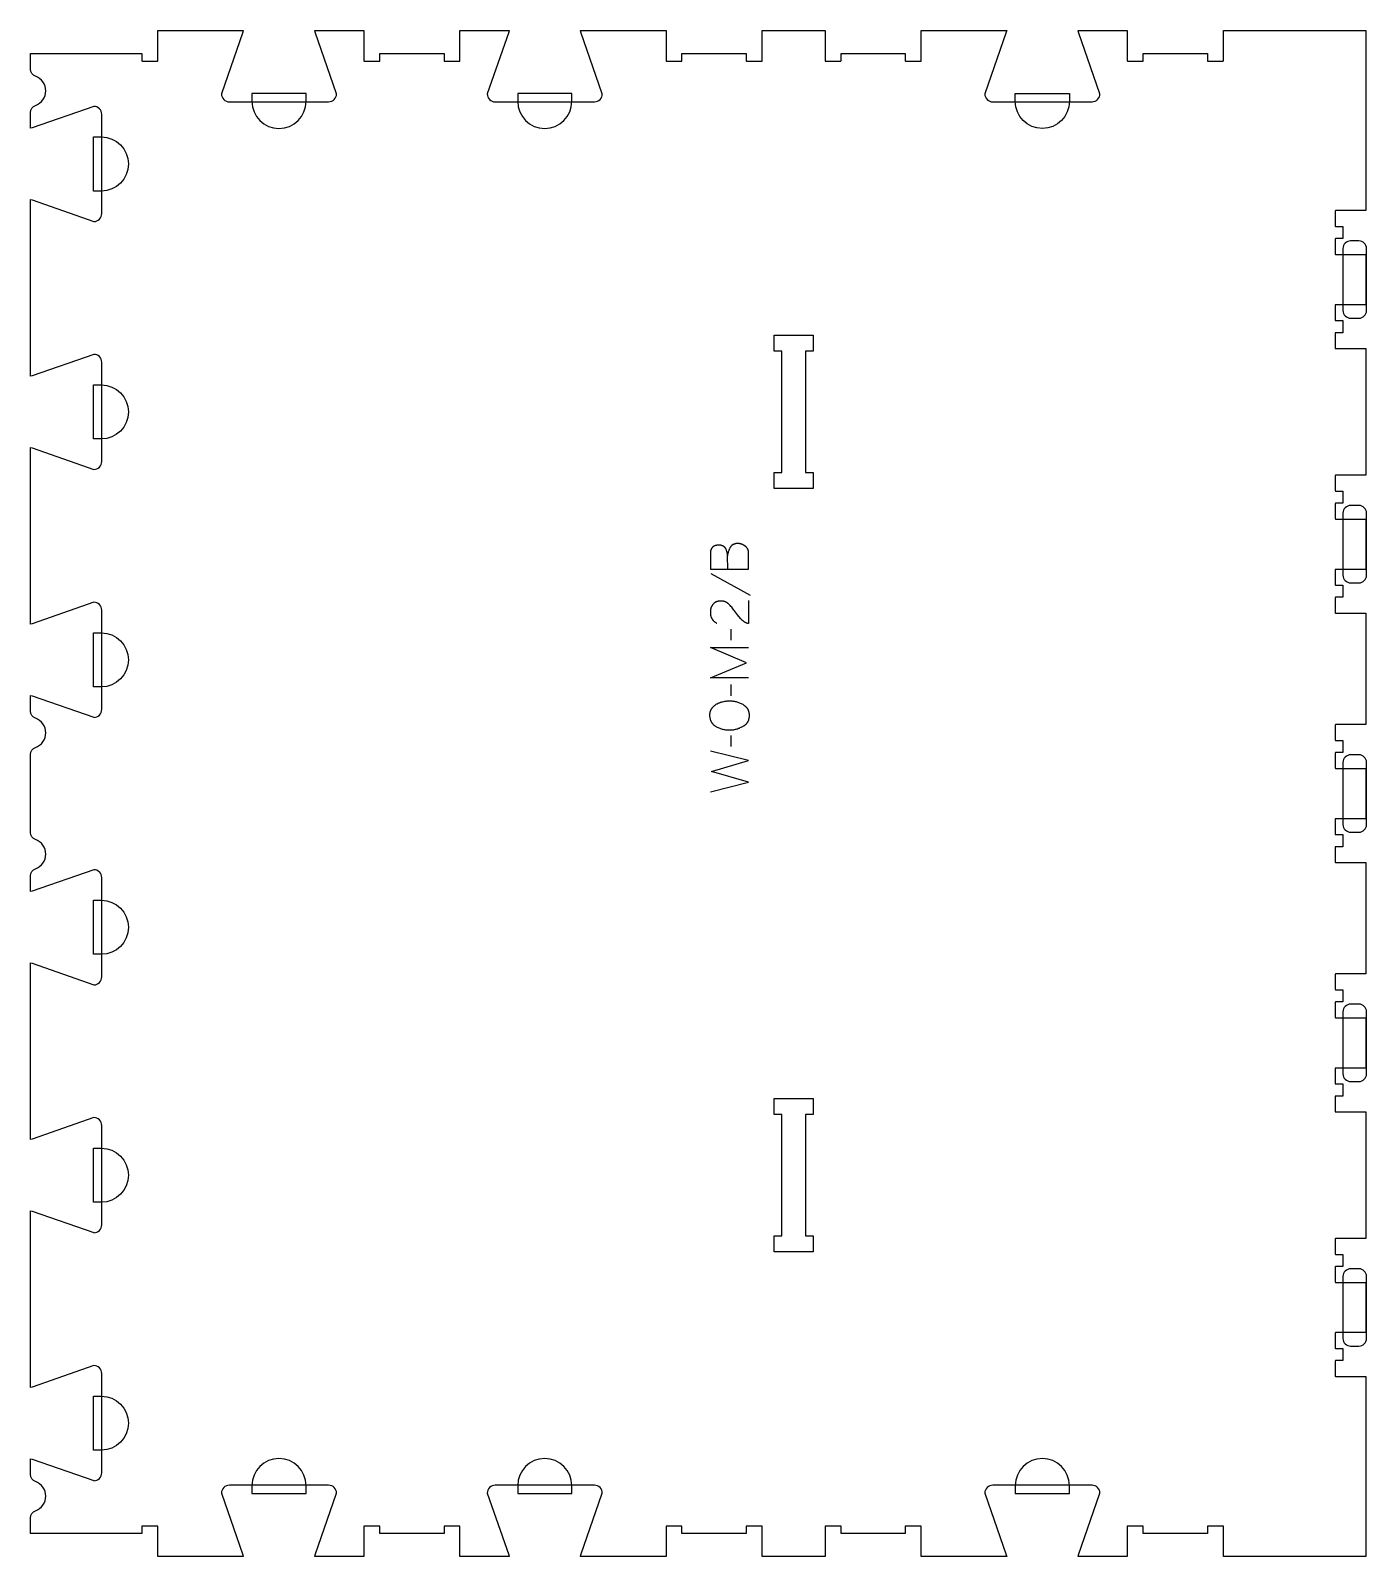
# Model space of a CAD drawing. Extents: x -534 to 516, y -600 to 600.
import ezdxf

# ---------------------------------------------------------------- set-up
doc = ezdxf.new("R2010")
doc.units = 0
for name, color, linetype in [('1_ANYTOOL_1MMDEEP_LABELS_S', 2, 'CONTINUOUS'), ('3_ANYTOOL_CUTTHROUGH_INSID', 4, 'CONTINUOUS'), ('4_ANYTOOL_CUTTHROUGH_OUTSI', 5, 'CONTINUOUS'), ('5_ANYTOOL_HALF_MILL_9MM_IN', 3, 'CONTINUOUS')]:
    doc.layers.add(name, color=color, linetype=linetype)

msp = doc.modelspace()

# ---------------------------------------------------------------- linework, layer by layer
at = {"layer": '1_ANYTOOL_1MMDEEP_LABELS_S'}
for p, q in [((0.5, 173), (31.2, 155.8)), ((16.1, 129.2), (16.2, 120.4)), ((16.1, 85.7), (16.2, 76.9)), ((16.1, 45.6), (16.2, 36.9))]:
    msp.add_line(p, q, dxfattribs=at)
for points in [[(0, 176.4), (30, 176.4), (30, 186.1), (30.1, 188.6), (30.1, 188.8), (30.1, 189.1), (30.1, 189.3), (30.1, 189.5), (30.1, 189.7), (30, 189.9), (30, 190.1), (30, 190.4), (29.9, 190.6), (29.9, 190.8), (29.8, 191), (29.8, 191.1), (29.7, 191.3), (29.7, 191.5), (29.6, 191.7), (29.5, 191.9), (29.4, 192.1), (29.3, 192.2), (29.2, 192.4), (29.1, 192.6), (29, 192.8), (28.9, 192.9), (28.8, 193.1), (28.7, 193.2), (28.6, 193.4), (28.4, 193.5), (28.3, 193.7), (28.1, 193.8), (28, 194), (27.8, 194.1), (27.7, 194.2), (27.5, 194.4), (27.2, 194.6), (27, 194.7), (26.8, 194.8), (26.6, 195), (26.5, 195.1), (26.3, 195.2), (26.1, 195.3), (25.9, 195.4), (25.7, 195.5), (25.6, 195.6), (25.4, 195.6), (25.2, 195.7), (25, 195.8), (24.8, 195.9), (24.6, 195.9), (24.4, 196), (24.3, 196.1), (24.1, 196.1), (23.9, 196.2), (23.7, 196.2), (23.5, 196.3), (23.3, 196.3), (23.1, 196.3), (22.9, 196.4), (22.7, 196.4), (22.5, 196.4), (22.3, 196.4), (22.1, 196.4), (21.9, 196.4), (21.7, 196.5), (21.5, 196.5), (21.2, 196.5), (21, 196.4), (20.7, 196.4), (20.5, 196.4), (20.3, 196.4), (20, 196.4), (19.8, 196.3), (19.6, 196.3), (19.4, 196.2), (19.2, 196.2), (18.9, 196.1), (18.7, 196), (18.5, 196), (18.4, 195.9), (18.2, 195.8), (18, 195.7), (17.9, 195.7), (17.8, 195.6), (17.7, 195.6), (17.6, 195.5), (17.5, 195.5), (17.5, 195.4), (17.4, 195.4), (17.3, 195.3), (17.2, 195.3), (17.1, 195.2), (17, 195.1), (17, 195.1), (16.9, 195), (16.8, 195), (16.7, 194.9), (16.7, 194.8), (16.6, 194.7), (16.5, 194.7), (16.5, 194.6), (16.4, 194.5), (16.3, 194.5), (16.2, 194.4), (16.2, 194.3), (16.1, 194.2), (16, 194.1), (15.9, 193.9), (15.8, 193.7), (15.6, 193.5), (15.4, 193.2), (15.2, 192.8), (15, 192.4), (14.8, 192), (14.7, 191.6), (14.5, 191.2), (14.4, 190.8), (14.2, 190.4), (14.1, 190), (14, 189.6), (13.9, 189.2), (13.8, 188.7), (13.7, 188.3), (13.6, 187.9), (13.6, 187.4), (13.5, 186.9)], [(13.7, 176.4), (13.5, 186.9), (13.5, 187.3), (13.5, 187.7), (13.4, 188.1), (13.4, 188.5), (13.3, 188.9), (13.2, 189.3), (13.1, 189.6), (13, 190), (12.9, 190.3), (12.8, 190.7), (12.7, 191), (12.6, 191.4), (12.5, 191.7), (12.3, 192), (12.2, 192.3), (12, 192.6), (12, 192.7), (11.9, 192.8), (11.9, 192.9), (11.8, 192.9), (11.8, 193), (11.7, 193.1), (11.7, 193.2), (11.6, 193.2), (11.6, 193.3), (11.5, 193.4), (11.4, 193.4), (11.4, 193.5), (11.3, 193.6), (11.3, 193.6), (11.2, 193.7), (11.1, 193.7), (11.1, 193.8), (11, 193.9), (10.9, 193.9), (10.9, 194), (10.8, 194), (10.7, 194.1), (10.7, 194.1), (10.6, 194.2), (10.5, 194.2), (10.4, 194.3), (10.3, 194.3), (10.3, 194.4), (10.2, 194.4), (10.1, 194.5), (10, 194.5), (9.9, 194.5), (9.8, 194.6), (9.8, 194.6), (9.6, 194.7), (9.4, 194.8), (9.2, 194.8), (9, 194.9), (8.8, 194.9), (8.6, 195), (8.4, 195), (8.2, 195.1), (7.9, 195.1), (7.7, 195.1), (7.5, 195.1), (7.2, 195.1), (7, 195.2), (6.7, 195.2), (6.5, 195.2), (6.1, 195.2), (5.9, 195.2), (5.7, 195.1), (5.5, 195.1), (5.3, 195.1), (5.1, 195.1), (5, 195.1), (4.8, 195), (4.6, 195), (4.4, 195), (4.3, 194.9), (4.1, 194.9), (3.9, 194.9), (3.8, 194.8), (3.6, 194.8), (3.5, 194.7), (3.3, 194.6), (3.2, 194.6), (3.1, 194.5), (2.9, 194.5), (2.8, 194.4), (2.7, 194.3), (2.5, 194.2), (2.4, 194.2), (2.3, 194.1), (2.2, 194), (2, 193.9), (1.9, 193.8), (1.8, 193.7), (1.7, 193.6), (1.6, 193.5), (1.5, 193.4), (1.4, 193.3), (1.3, 193.2), (1.2, 193.1), (1.2, 192.9), (1.1, 192.8), (1, 192.7), (0.9, 192.6), (0.8, 192.4), (0.8, 192.3), (0.7, 192.2), (0.6, 192), (0.6, 191.9), (0.5, 191.7), (0.5, 191.6), (0.4, 191.4), (0.4, 191.3), (0.3, 191.1), (0.3, 190.9), (0.2, 190.8), (0.2, 190.6), (0.2, 190.4), (0.1, 190.2), (0.1, 190.1), (0.1, 189.9), (0.1, 189.7), (0, 189.5), (0, 189.3), (0, 188.9), (0, 188.5), (0, 176.4)], [(30, 151.8), (29.9, 133.5), (29.5, 133.6), (29, 133.8), (28.8, 133.8), (28.6, 133.9), (28.4, 134), (28.1, 134.1), (27.9, 134.2), (27.7, 134.3), (27.5, 134.4), (27.3, 134.5), (27.1, 134.7), (26.9, 134.8), (26.7, 134.9), (26.5, 135), (26.3, 135.1), (26.2, 135.3), (26, 135.4), (25.8, 135.6), (25.6, 135.7), (25.4, 135.8), (25.3, 136), (25.1, 136.1), (24.9, 136.3), (24.7, 136.5), (24.6, 136.6), (24.4, 136.8), (24.3, 137), (24.1, 137.1), (23.9, 137.3), (23.8, 137.5), (21.4, 140.5), (19.1, 143.5), (18.5, 144.2), (17.9, 145), (17.4, 145.7), (16.8, 146.4), (16.2, 147.1), (15.6, 147.7), (15, 148.3), (14.4, 148.9), (14.2, 149.1), (14, 149.2), (13.9, 149.3), (13.7, 149.5), (13.6, 149.6), (13.4, 149.7), (13.2, 149.8), (13, 150), (12.9, 150.1), (12.7, 150.2), (12.5, 150.3), (12.3, 150.4), (12.1, 150.5), (12, 150.5), (11.8, 150.6), (11.6, 150.7), (11.4, 150.8), (11.2, 150.8), (11, 150.9), (10.8, 151), (10.6, 151), (10.4, 151.1), (10.2, 151.1), (10, 151.1), (9.8, 151.2), (9.6, 151.2), (9.3, 151.2), (9.1, 151.2), (8.9, 151.3), (8.7, 151.3), (8.5, 151.3), (8.2, 151.3), (8, 151.3), (7.7, 151.3), (7.5, 151.3), (7.3, 151.2), (7, 151.2), (6.8, 151.2), (6.6, 151.2), (6.3, 151.1), (6.1, 151.1), (5.9, 151), (5.7, 151), (5.5, 150.9), (5.3, 150.9), (5.1, 150.8), (4.9, 150.7), (4.7, 150.7), (4.5, 150.6), (4.3, 150.5), (4.1, 150.4), (3.9, 150.3), (3.8, 150.2), (3.6, 150.1), (3.4, 150), (3.3, 149.9), (3.1, 149.7), (3, 149.6), (2.8, 149.5), (2.7, 149.3), (2.5, 149.2), (2.4, 149.1), (2.2, 148.9), (2.1, 148.8), (2, 148.6), (1.8, 148.4), (1.7, 148.3), (1.6, 148.1), (1.5, 147.9), (1.4, 147.8), (1.3, 147.6), (1.2, 147.4), (1.1, 147.2), (1, 147), (0.9, 146.9), (0.8, 146.7), (0.7, 146.5), (0.7, 146.3), (0.6, 146.1), (0.5, 145.9), (0.5, 145.7), (0.4, 145.5), (0.3, 145.3), (0.3, 145.1), (0.2, 144.9), (0.2, 144.7), (0.2, 144.4), (0.1, 144.2), (0.1, 144), (0.1, 143.8), (0.1, 143.5), (0, 143.3), (0, 143.1), (0, 142.8), (0, 142.4), (0, 142), (0, 141.6), (0, 141.3), (0.1, 140.9), (0.1, 140.6), (0.2, 140.3), (0.2, 139.9), (0.3, 139.6), (0.4, 139.3), (0.4, 139.2), (0.5, 139), (0.5, 138.9), (0.6, 138.7), (0.7, 138.6), (0.7, 138.4), (0.8, 138.3), (0.8, 138.1), (0.9, 138), (1, 137.8), (1, 137.7), (1.1, 137.6), (1.2, 137.4), (1.3, 137.3), (1.4, 137.2), (1.4, 137), (1.5, 136.9), (1.6, 136.8), (1.7, 136.7), (1.8, 136.5), (1.9, 136.4), (2, 136.3), (2.1, 136.2), (2.2, 136), (2.3, 135.9), (2.4, 135.8), (2.5, 135.7), (2.6, 135.6), (2.8, 135.5), (2.9, 135.4), (3, 135.3), (3.1, 135.2), (3.4, 135), (3.6, 134.8), (3.9, 134.6), (4.2, 134.4), (4.5, 134.2), (4.8, 134), (5.1, 133.9)], [(30, 90.8), (0, 90.8), (28.4, 102.8), (0.1, 114.8), (30, 114.8)], [(0, 1.3), (30, 9), (0.9, 17.4), (30, 25.9), (0, 33.4)]]:
    msp.add_lwpolyline(points, dxfattribs=at)
msp.add_lwpolyline([(-0.3, 61.7), (-0.3, 62.1), (-0.3, 62.5), (-0.3, 62.8), (-0.3, 63), (-0.2, 63.2), (-0.2, 63.3), (-0.2, 63.5), (-0.2, 63.7), (-0.1, 63.8), (-0.1, 64), (-0.1, 64.2), (0, 64.3), (0, 64.5), (0.1, 64.6), (0.1, 64.8), (0.2, 65), (0.2, 65.1), (0.3, 65.3), (0.4, 65.4), (0.4, 65.6), (0.5, 65.7), (0.6, 65.9), (0.6, 66), (0.7, 66.1), (0.8, 66.3), (0.9, 66.4), (1, 66.5), (1.1, 66.7), (1.3, 67.1), (1.5, 67.3), (1.7, 67.6), (1.9, 67.8), (2.1, 68.1), (2.4, 68.3), (2.6, 68.5), (2.8, 68.7), (3.1, 68.9), (3.3, 69.1), (3.5, 69.3), (3.8, 69.5), (4.1, 69.7), (4.3, 69.9), (4.6, 70.1), (5.2, 70.4), (5.5, 70.6), (5.8, 70.7), (6.1, 70.9), (6.4, 71), (6.7, 71.2), (7, 71.3), (7.3, 71.4), (7.6, 71.5), (7.9, 71.7), (8.2, 71.8), (8.6, 71.9), (8.9, 72), (9.2, 72.1), (9.6, 72.1), (10.6, 72.4), (11.3, 72.5), (11.9, 72.6), (12.6, 72.7), (13.2, 72.8), (13.9, 72.8), (14.5, 72.8), (15.2, 72.9), (15.8, 72.8), (16.4, 72.8), (17.1, 72.8), (17.7, 72.7), (18.4, 72.6), (19, 72.5), (19.6, 72.3), (20.3, 72.2), (20.9, 72), (21.5, 71.8), (22.2, 71.5), (22.8, 71.3), (23.5, 71), (24.1, 70.7), (24.7, 70.4), (25.4, 70.1), (25.7, 69.9), (26, 69.7), (26.3, 69.5), (26.6, 69.3), (26.8, 69.1), (27.1, 68.9), (27.4, 68.7), (27.6, 68.5), (27.7, 68.4), (27.8, 68.3), (28, 68.2), (28.1, 68), (28.2, 67.9), (28.3, 67.8), (28.4, 67.7), (28.5, 67.6), (28.6, 67.4), (28.7, 67.3), (28.8, 67.2), (28.9, 67.1), (28.9, 66.9), (29, 66.8), (29.1, 66.7), (29.2, 66.5), (29.3, 66.4), (29.4, 66.2), (29.4, 66.1), (29.5, 66), (29.6, 65.8), (29.6, 65.7), (29.7, 65.5), (29.8, 65.4), (29.8, 65.2), (29.9, 65.1), (29.9, 64.9), (30, 64.8), (30.1, 64.5), (30.2, 64.1), (30.2, 63.8), (30.3, 63.5), (30.3, 63.2), (30.4, 62.8), (30.4, 62.5), (30.5, 62.1), (30.5, 61.7), (30.5, 61.4), (30.5, 61), (30.5, 60.6), (30.4, 60.2), (30.4, 59.9), (30.3, 59.5), (30.3, 59.2), (30.2, 58.8), (30.1, 58.5), (30.1, 58.2), (30, 57.8), (29.9, 57.7), (29.9, 57.5), (29.8, 57.4), (29.7, 57.2), (29.7, 57.1), (29.6, 56.9), (29.5, 56.8), (29.5, 56.6), (29.4, 56.5), (29.3, 56.3), (29.3, 56.2), (29.2, 56), (29.1, 55.9), (29, 55.8), (28.9, 55.6), (28.8, 55.5), (28.7, 55.4), (28.6, 55.2), (28.5, 55.1), (28.4, 55), (28.3, 54.9), (28.2, 54.7), (28.1, 54.6), (28, 54.5), (27.9, 54.4), (27.8, 54.2), (27.7, 54.1), (27.6, 54), (27.4, 53.9), (27.3, 53.8), (27, 53.6), (26.8, 53.4), (26.5, 53.2), (26.2, 53), (25.9, 52.8), (25.6, 52.6), (25.3, 52.4), (24.6, 52.1), (24, 51.8), (23.3, 51.5), (22.7, 51.2), (22, 51), (21.4, 50.7), (20.7, 50.5), (20.1, 50.4), (19.4, 50.2), (18.8, 50.1), (18.1, 49.9), (17.5, 49.8), (16.8, 49.8), (16.2, 49.7), (15.5, 49.7), (14.9, 49.7), (14.2, 49.7), (13.5, 49.7), (12.8, 49.8), (12.1, 49.9), (11.5, 50), (10.8, 50.1), (10.1, 50.2), (9.5, 50.4), (8.8, 50.6), (8.2, 50.8), (7.6, 51), (6.9, 51.3), (6.3, 51.6), (5.7, 51.9), (5.1, 52.2), (4.5, 52.5), (4.2, 52.7), (3.9, 52.9), (3.6, 53.1), (3.4, 53.3), (3.1, 53.5), (2.9, 53.8), (2.6, 54), (2.4, 54.2), (2.3, 54.3), (2.2, 54.4), (2.1, 54.6), (1.9, 54.7), (1.8, 54.8), (1.7, 54.9), (1.6, 55.1), (1.5, 55.2), (1.5, 55.3), (1.4, 55.5), (1.3, 55.6), (1.2, 55.7), (1.1, 55.9), (1, 56), (0.9, 56.2), (0.9, 56.3), (0.8, 56.4), (0.7, 56.6), (0.6, 56.9), (0.5, 57.2), (0.3, 57.5), (0.2, 57.8), (0.1, 58.1), (0, 58.5), (0, 58.8), (-0.1, 59.1), (-0.2, 59.5), (-0.2, 59.8), (-0.3, 60.2), (-0.3, 60.6), (-0.3, 60.9), (-0.3, 61.3)], close=True, dxfattribs=at)
at = {"layer": '3_ANYTOOL_CUTTHROUGH_INSID'}
for points in [[(80.7, 239.7), (50.2, 239.7), (50.2, 252.2), (56.2, 252.2), (56.2, 347.7), (50.2, 347.7), (50.2, 360.2), (80.7, 360.2), (80.7, 347.7), (74.7, 347.7), (74.7, 252.2), (80.7, 252.2)], [(80.7, -239.8), (80.7, -252.3), (74.7, -252.3), (74.7, -347.8), (80.7, -347.8), (80.7, -360.3), (50.2, -360.3), (50.2, -347.8), (56.2, -347.8), (56.2, -252.3), (50.2, -252.3), (50.2, -239.8)]]:
    msp.add_lwpolyline(points, close=True, dxfattribs=at)
at = {"layer": '4_ANYTOOL_CUTTHROUGH_OUTSI'}
msp.add_lwpolyline([(289.3, 598.4), (289.1, 599.7), (327.7, 599.7), (327.7, 576, 0.414214), (327.9, 575.7), (339.9, 575.7, 0.414214), (340.2, 576), (340.2, 581.7), (390.7, 581.7), (390.7, 576, 0.414214), (390.9, 575.7), (402.9, 575.7, 0.414214), (403.2, 576), (403.2, 599.7), (515.2, 599.7), (515.2, 458.2), (491.4, 458.2, 0.414214), (491.2, 458), (491.2, 446, 0.414214), (491.4, 445.7), (497.2, 445.7), (497.2, 436.2), (491.4, 436.2, 0.414214), (491.2, 436), (491.2, 424, 0.414214), (491.4, 423.7), (515.2, 423.7), (515.2, 384.2), (491.4, 384.2, 0.414214), (491.2, 384), (491.2, 372, 0.414214), (491.4, 371.7), (497.2, 371.7), (497.2, 362.2), (491.4, 362.2, 0.414214), (491.2, 362), (491.2, 350, 0.414214), (491.4, 349.7), (515.2, 349.7), (515.2, 250.2), (491.4, 250.2, 0.414214), (491.2, 250), (491.2, 238, 0.414214), (491.4, 237.7), (497.2, 237.7), (497.2, 228.2), (491.4, 228.2, 0.414214), (491.2, 228), (491.2, 216, 0.414214), (491.4, 215.7), (515.2, 215.7), (515.2, 176.2), (491.4, 176.2, 0.414214), (491.2, 176), (491.2, 164, 0.414214), (491.4, 163.7), (497.2, 163.7), (497.2, 154.2), (491.4, 154.2, 0.414214), (491.2, 154), (491.2, 142, 0.414214), (491.4, 141.7), (515.2, 141.7), (515.2, 54.2), (491.4, 54.2, 0.414214), (491.2, 54), (491.2, 42, 0.414214), (491.4, 41.7), (497.2, 41.7), (497.2, 32.2), (491.4, 32.2, 0.414214), (491.2, 32), (491.2, 20, 0.414214), (491.4, 19.7), (515.2, 19.7), (515.2, -19.8), (491.4, -19.8, 0.414214), (491.2, -20), (491.2, -32, 0.414214), (491.4, -32.3), (497.2, -32.3), (497.2, -41.8), (491.4, -41.8, 0.414214), (491.2, -42), (491.2, -54, 0.414214), (491.4, -54.3), (515.2, -54.3), (515.2, -141.8), (491.4, -141.8, 0.414214), (491.2, -142), (491.2, -154, 0.414214), (491.4, -154.3), (497.2, -154.3), (497.2, -163.8), (491.4, -163.8, 0.414214), (491.2, -164), (491.2, -176, 0.414214), (491.4, -176.3), (515.2, -176.3), (515.2, -215.8), (491.4, -215.8, 0.414214), (491.2, -216), (491.2, -228, 0.414214), (491.4, -228.3), (497.2, -228.3), (497.2, -237.8), (491.4, -237.8, 0.414214), (491.2, -238), (491.2, -250, 0.414214), (491.4, -250.3), (515.2, -250.3), (515.2, -349.8), (491.4, -349.8, 0.414214), (491.2, -350), (491.2, -362, 0.414214), (491.4, -362.3), (497.2, -362.3), (497.2, -371.8), (491.4, -371.8, 0.414214), (491.2, -372), (491.2, -384, 0.414214), (491.4, -384.3), (515.2, -384.3), (515.2, -423.8), (491.4, -423.8, 0.414214), (491.2, -424), (491.2, -436, 0.414214), (491.4, -436.3), (497.2, -436.3), (497.2, -445.8), (491.4, -445.8, 0.414214), (491.2, -446), (491.2, -458, 0.414214), (491.4, -458.3), (515.2, -458.3), (515.2, -599.8), (403.2, -599.8), (403.2, -576, 0.414214), (402.9, -575.8), (390.9, -575.8, 0.414214), (390.7, -576), (390.7, -581.8), (340.2, -581.8), (340.2, -576, 0.414214), (339.9, -575.8), (327.9, -575.8, 0.414214), (327.7, -576), (327.7, -599.8), (289.1, -599.8), (289.3, -598.4), (306.2, -550.1), (306.2, -550, 0.414214), (300, -543.8), (222, -543.8, 0.414214), (215.7, -550), (215.7, -550.1), (232.6, -598.4), (232.9, -599.8), (165.7, -599.8), (165.7, -576, 0.414214), (165.4, -575.8), (153.4, -575.8, 0.414214), (153.2, -576), (153.2, -581.8), (102.7, -581.8), (102.7, -576, 0.414214), (102.4, -575.8), (90.4, -575.8, 0.414214), (90.2, -576), (90.2, -599.8), (40.7, -599.8), (40.7, -576, 0.414214), (40.4, -575.8), (28.4, -575.8, 0.414214), (28.2, -576), (28.2, -581.8), (-22.3, -581.8), (-22.3, -576, 0.414214), (-22.6, -575.8), (-34.6, -575.8, 0.414214), (-34.8, -576), (-34.8, -599.8), (-102, -599.8), (-101.8, -598.4), (-84.9, -550.1), (-84.9, -550, 0.414214), (-91.1, -543.8), (-169.1, -543.8, 0.414214), (-175.4, -550), (-175.3, -550.1), (-158.5, -598.4), (-158.2, -599.8), (-196.8, -599.8), (-196.8, -576, 0.414214), (-197.1, -575.8), (-209.1, -575.8, 0.414214), (-209.3, -576), (-209.3, -581.8), (-259.8, -581.8), (-259.8, -576, 0.414214), (-260.1, -575.8), (-272.1, -575.8, 0.414214), (-272.3, -576), (-272.3, -599.8), (-310.9, -599.8), (-310.7, -598.4), (-293.8, -550.1), (-293.8, -550, 0.414214), (-300, -543.8), (-378, -543.8, 0.414214), (-384.3, -550), (-384.3, -550.1), (-367.4, -598.4), (-367.1, -599.8), (-434.3, -599.8), (-434.3, -576, 0.414214), (-434.6, -575.8), (-446.6, -575.8, 0.414214), (-446.8, -576), (-446.8, -581.8), (-534.3, -581.8), (-534.3, -569.3, -0.317837), (-530.5, -563.9, 0.707107), (-530.5, -540.8, -0.317837), (-534.3, -535.4), (-534.3, -523), (-532.9, -523.2), (-484.6, -540.1), (-484.6, -540.2, 0.414214), (-478.3, -533.9), (-478.3, -455.9, 0.414214), (-484.6, -449.7), (-484.6, -449.7), (-532.9, -466.6), (-534.3, -466.8), (-534.3, -328.1), (-532.9, -328.3), (-484.6, -345.2), (-484.6, -345.3, 0.414214), (-478.3, -339), (-478.3, -261, 0.414214), (-484.6, -254.8), (-484.6, -254.8), (-532.9, -271.7), (-534.3, -271.9), (-534.3, -133.2), (-532.9, -133.4), (-484.6, -150.3), (-484.6, -150.4, 0.414214), (-478.3, -144.1), (-478.3, -66.1, 0.414214), (-484.6, -59.9), (-484.6, -59.9), (-532.9, -76.8), (-534.3, -77), (-534.3, -64.6, -0.317837), (-530.5, -59.2, 0.707107), (-530.5, -36.1, -0.317837), (-534.3, -30.7), (-534.3, 30.7, -0.317837), (-530.5, 36.1, 0.707107), (-530.5, 59.2, -0.317837), (-534.3, 64.6), (-534.3, 77), (-532.9, 76.8), (-484.6, 59.9), (-484.6, 59.8, 0.414214), (-478.3, 66.1), (-478.3, 144.1, 0.414214), (-484.6, 150.3), (-484.6, 150.3), (-532.9, 133.4), (-534.3, 133.2), (-534.3, 271.9), (-532.9, 271.7), (-484.6, 254.8), (-484.6, 254.7, 0.414214), (-478.3, 261), (-478.3, 339, 0.414214), (-484.6, 345.2), (-484.6, 345.2), (-532.9, 328.3), (-534.3, 328.1), (-534.3, 466.8), (-532.9, 466.6), (-484.6, 449.7), (-484.6, 449.6, 0.414214), (-478.3, 455.9), (-478.3, 533.9, 0.414214), (-484.6, 540.1), (-484.6, 540.1), (-532.9, 523.2), (-534.3, 523), (-534.3, 535.4, -0.317837), (-530.5, 540.8, 0.707107), (-530.5, 563.9, -0.317837), (-534.3, 569.3), (-534.3, 581.7), (-446.8, 581.7), (-446.8, 576, 0.414214), (-446.6, 575.7), (-434.6, 575.7, 0.414214), (-434.3, 576), (-434.3, 599.7), (-367.1, 599.7), (-367.4, 598.4), (-384.3, 550.1), (-384.3, 550, 0.414214), (-378, 543.7), (-300, 543.7, 0.414214), (-293.8, 550), (-293.8, 550.1), (-310.7, 598.4), (-310.9, 599.7), (-272.3, 599.7), (-272.3, 576, 0.414214), (-272.1, 575.7), (-260.1, 575.7, 0.414214), (-259.8, 576), (-259.8, 581.7), (-209.3, 581.7), (-209.3, 576, 0.414214), (-209.1, 575.7), (-197.1, 575.7, 0.414214), (-196.8, 576), (-196.8, 599.7), (-158.2, 599.7), (-158.5, 598.4), (-175.3, 550.1), (-175.4, 550, 0.414214), (-169.1, 543.7), (-91.1, 543.7, 0.414214), (-84.9, 550), (-84.9, 550.1), (-101.8, 598.4), (-102, 599.7), (-34.8, 599.7), (-34.8, 576, 0.414214), (-34.6, 575.7), (-22.6, 575.7, 0.414214), (-22.3, 576), (-22.3, 581.7), (28.2, 581.7), (28.2, 576, 0.414214), (28.4, 575.7), (40.4, 575.7, 0.414214), (40.7, 576), (40.7, 599.7), (90.2, 599.7), (90.2, 576, 0.414214), (90.4, 575.7), (102.4, 575.7, 0.414214), (102.7, 576), (102.7, 581.7), (153.2, 581.7), (153.2, 576, 0.414214), (153.4, 575.7), (165.4, 575.7, 0.414214), (165.7, 576), (165.7, 599.7), (232.9, 599.7), (232.6, 598.4), (215.7, 550.1), (215.7, 550, 0.414214), (222, 543.7), (300, 543.7, 0.414214), (306.2, 550), (306.2, 550.1)], format="xyb", close=True, dxfattribs=at)
at = {"layer": '5_ANYTOOL_HALF_MILL_9MM_IN'}
for points in [[(-360.3, 544, 1), (-317.8, 544), (-317.8, 550.2), (-360.3, 550.2)], [(-151.4, 544, 1), (-108.9, 544), (-108.9, 550.2), (-151.4, 550.2)], [(282.2, 544, -1), (239.7, 544), (239.7, 550.2), (282.2, 550.2)], [(-478.6, 516.1, -1), (-478.6, 473.6), (-484.8, 473.6), (-484.8, 516.1)], [(503.2, 434.4, 0.414214), (497.2, 428.4), (497.2, 379.6, 0.414214), (503.2, 373.6), (509.7, 373.6, 0.414214), (515.7, 379.6), (515.7, 428.4, 0.414214), (509.7, 434.4)], [(-478.6, 321.2, -1), (-478.6, 278.7), (-484.8, 278.7), (-484.8, 321.2)], [(503.2, 226.4, 0.414214), (497.2, 220.4), (497.2, 171.6, 0.414214), (503.2, 165.6), (509.7, 165.6, 0.414214), (515.7, 171.6), (515.7, 220.4, 0.414214), (509.7, 226.4)], [(-478.6, 126.3, -1), (-478.6, 83.8), (-484.8, 83.8), (-484.8, 126.3)], [(503.2, 30.4, 0.414214), (497.2, 24.4), (497.2, -24.4, 0.414214), (503.2, -30.4), (509.7, -30.4, 0.414214), (515.7, -24.4), (515.7, 24.4, 0.414214), (509.7, 30.4)], [(-478.6, -83.9, -1), (-478.6, -126.4), (-484.8, -126.4), (-484.8, -83.9)], [(503.2, -165.6, 0.414214), (497.2, -171.6), (497.2, -220.4, 0.414214), (503.2, -226.4), (509.7, -226.4, 0.414214), (515.7, -220.4), (515.7, -171.6, 0.414214), (509.7, -165.6)], [(-478.6, -278.8, -1), (-478.6, -321.3), (-484.8, -321.3), (-484.8, -278.8)], [(503.2, -373.6, 0.414214), (497.2, -379.6), (497.2, -428.4, 0.414214), (503.2, -434.4), (509.7, -434.4, 0.414214), (515.7, -428.4), (515.7, -379.6, 0.414214), (509.7, -373.6)], [(-478.6, -473.7, -1), (-478.6, -516.2), (-484.8, -516.2), (-484.8, -473.7)], [(-317.8, -544, 1), (-360.3, -544), (-360.3, -550.3), (-317.8, -550.3)], [(-108.9, -544, 1), (-151.4, -544), (-151.4, -550.3), (-108.9, -550.3)], [(282.2, -544, 1), (239.7, -544), (239.7, -550.3), (282.2, -550.3)]]:
    msp.add_lwpolyline(points, format="xyb", close=True, dxfattribs=at)

doc.saveas('drawing.dxf')
